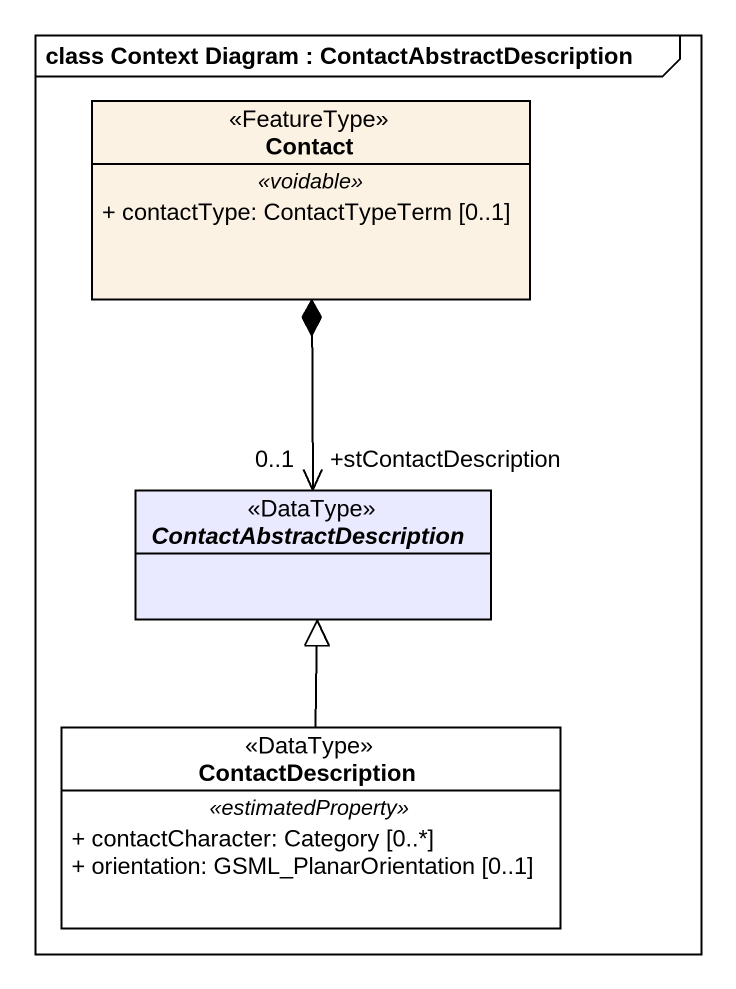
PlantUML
@startuml
mainframe class Context Diagram : ContactAbstractDescription
hide circle
hide empty members
skinparam classAttributeIconSize 0
class Contact <<FeatureType>> #FCF2E3 {
  .. <<voidable>> ..
  + contactType: ContactTypeTerm [0..1]
}
abstract class ContactAbstractDescription <<DataType>> #E9E9FF
class ContactDescription <<DataType>> #FFFFFF {
  .. <<estimatedProperty>> ..
  + contactCharacter: Category [0..*]
  + orientation: GSML_PlanarOrientation [0..1]
}
Contact *--> "+stContactDescription\n0..1" ContactAbstractDescription
ContactDescription -up-|> ContactAbstractDescription
@enduml
